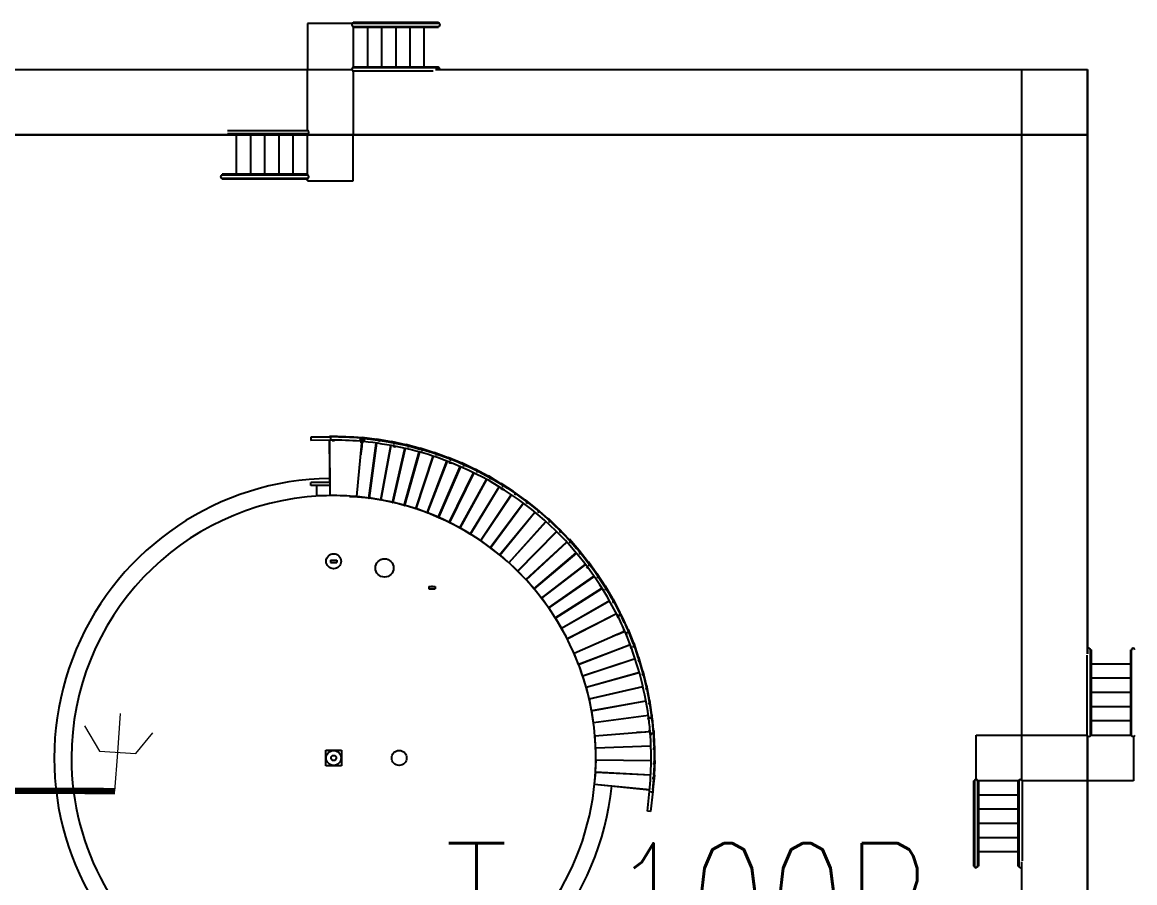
# Model space of a CAD drawing. Header units: inches. Extents: x 517790 to 538444, y 301815 to 302461.
# Drawn here: x 517830.94 to 517848.47, y 302311.57 to 302325.12 of the extents above; entities that cross this region are included whole.
import ezdxf
from ezdxf.enums import TextEntityAlignment as Align

# ---------------------------------------------------------------- set-up
doc = ezdxf.new("R2010")
doc.units = ezdxf.units.IN
doc.header["$MEASUREMENT"] = 0
doc.layers.add('Layout', color=6, linetype='Continuous', lineweight=15)
for name, color, linetype in [('电气-接地设计-接地线', 3, '接地线'), ('硅胶总平面底图 工艺装置区', 253, 'Continuous'), ('硅胶总平面底图0804', 253, 'Continuous')]:
    doc.layers.add(name, color=color, linetype=linetype)
doc.styles.add('EESLTYPE', font='TXT.shx')
doc.styles.add('HZTXT', font='simplexs.shx', dxfattribs={"width": 0.7, "bigfont": 'hztxt.shx'})
doc.linetypes.add('接地线', pattern='A,500,["/",EESLTYPE,S=200,R=0,X=0,Y=-100],-200,60,-200', length=960)
doc.linetypes.add('组180_接地线', pattern='A,500,["/",EESLTYPE,S=200,R=-180,X=0,Y=100],-200,60,-200', length=960)

msp = doc.modelspace()

# ---------------------------------------------------------------- linework, layer by layer
at = {"color": 1, "lineweight": 18}
for points in [[(517832.399, 302313.01), (517832.399, 302313.01), (517832.443, 302313.622), (517832.486, 302314.235)], [(517831.919, 302314.038), (517832.156, 302313.643), (517832.73, 302313.602), (517832.996, 302313.93)]]:
    msp.add_lwpolyline(points, dxfattribs=at)
at = {"layer": 'Layout', "color": 9, "const_width": 0.001}
msp.add_lwpolyline([(517824.418, 302289.026), (517824.418, 302323.025), (517846.417, 302323.025), (517846.417, 302289.026), (517824.418, 302289.026)], dxfattribs=at)
at = {"layer": '电气-接地设计-接地线', "linetype": '组180_接地线', "ltscale": 0.01, "const_width": 0.103}
msp.add_lwpolyline([(517831.745, 302313.017), (517829.129, 302313.017)], dxfattribs=at)
at = {"layer": '电气-接地设计-接地线', "color": 35, "linetype": '接地线', "ltscale": 0.005, "true_color": 0xb87333, "const_width": 0.103}
msp.add_lwpolyline([(517832.399, 302313.01), (517831.745, 302313.017)], dxfattribs=at)
at = {"layer": '硅胶总平面底图 工艺装置区', "color": 9, "linetype": 'Continuous', "lineweight": -3}
for p, q in [((517836.156, 302325.11), (517836.156, 302325.125)), ((517836.156, 302325.125), (517837.499, 302325.125)), ((517836.156, 302325.125), (517836.156, 302325.11)), ((517837.499, 302325.125), (517837.499, 302325.11)), ((517837.499, 302325.125), (517837.499, 302325.11)), ((517836.144, 302325.107), (517835.432, 302325.107)), ((517835.432, 302325.107), (517835.432, 302324.383)), ((517836.156, 302325.11), (517837.499, 302325.11)), ((517836.156, 302325.06), (517836.156, 302324.41)), ((517836.156, 302325.06), (517836.156, 302324.41)), ((517836.156, 302325.045), (517836.156, 302325.06)), ((517836.156, 302325.06), (517836.156, 302325.045)), ((517836.156, 302325.06), (517837.499, 302325.06)), ((517836.156, 302325.045), (517837.499, 302325.045)), ((517836.378, 302325.045), (517836.378, 302324.425)), ((517836.601, 302325.045), (517836.601, 302324.425)), ((517836.825, 302325.045), (517836.825, 302324.425)), ((517837.049, 302325.045), (517837.049, 302324.425)), ((517837.273, 302324.425), (517837.273, 302325.045)), ((517837.499, 302325.06), (517837.499, 302325.045)), ((517837.499, 302325.06), (517837.499, 302325.045)), ((517836.156, 302324.41), (517836.156, 302324.425)), ((517836.156, 302324.425), (517837.499, 302324.425)), ((517836.156, 302324.41), (517836.156, 302324.425)), ((517837.499, 302324.425), (517837.499, 302324.41)), ((517837.499, 302324.41), (517837.499, 302324.425)), ((517823.962, 302324.383), (517836.131, 302324.383)), ((517823.962, 302324.383), (517836.131, 302324.383)), ((517835.432, 302323.415), (517835.432, 302324.383)), ((517835.432, 302323.415), (517835.432, 302324.383)), ((517836.156, 302324.41), (517837.499, 302324.41)), ((517836.156, 302324.36), (517836.156, 302323.35)), ((517836.156, 302324.36), (517836.156, 302323.35)), ((517836.156, 302324.346), (517836.156, 302324.36)), ((517836.156, 302324.346), (517836.156, 302324.36)), ((517836.156, 302324.36), (517837.415, 302324.36)), ((517837.451, 302324.383), (517847.729, 302324.383)), ((517837.451, 302324.383), (517847.729, 302324.383)), ((517846.695, 302313.181), (517846.695, 302324.383)), ((517846.695, 302313.181), (517846.695, 302324.383)), ((517846.695, 302324.383), (517847.729, 302324.383)), ((517846.695, 302324.383), (517847.729, 302324.383)), ((517847.729, 302324.383), (517847.729, 302323.35)), ((517847.729, 302324.383), (517847.729, 302323.35)), ((517847.729, 302324.383), (517847.729, 302315.174)), ((517847.729, 302315.174), (517847.729, 302324.383)), ((517835.432, 302323.415), (517834.172, 302323.415)), ((517835.432, 302323.365), (517834.172, 302323.365)), ((517835.432, 302323.43), (517835.432, 302323.415)), ((517835.432, 302323.43), (517835.432, 302323.415)), ((517835.432, 302323.365), (517835.432, 302323.35)), ((517835.432, 302323.365), (517835.432, 302323.35)), ((517835.432, 302322.715), (517835.432, 302323.365)), ((517835.432, 302322.715), (517835.432, 302323.365)), ((517847.729, 302323.35), (517823.962, 302323.35)), ((517823.962, 302323.35), (517847.729, 302323.35)), ((517834.315, 302322.73), (517834.315, 302323.35)), ((517834.539, 302322.73), (517834.539, 302323.35)), ((517834.762, 302322.73), (517834.762, 302323.35)), ((517834.986, 302322.73), (517834.986, 302323.35)), ((517835.21, 302322.73), (517835.21, 302323.35)), ((517836.156, 302322.627), (517836.156, 302323.35)), ((517834.089, 302322.715), (517834.089, 302322.73)), ((517834.089, 302322.715), (517834.089, 302322.73)), ((517835.432, 302322.73), (517834.089, 302322.73)), ((517835.432, 302322.715), (517834.089, 302322.715)), ((517834.089, 302322.651), (517834.089, 302322.665)), ((517834.089, 302322.651), (517834.089, 302322.665)), ((517835.432, 302322.665), (517834.089, 302322.665)), ((517835.432, 302322.73), (517835.432, 302322.715)), ((517835.432, 302322.715), (517835.432, 302322.73)), ((517835.432, 302322.665), (517835.432, 302322.651)), ((517835.432, 302322.651), (517835.432, 302322.665)), ((517835.432, 302322.627), (517835.432, 302322.665)), ((517835.432, 302322.627), (517835.432, 302322.665)), ((517835.432, 302322.651), (517834.089, 302322.651)), ((517835.432, 302322.627), (517836.156, 302322.627)), ((517835.804, 302318.59), (517835.489, 302318.588)), ((517835.489, 302318.588), (517835.489, 302318.538)), ((517835.804, 302318.541), (517835.489, 302318.538)), ((517835.779, 302318.59), (517835.779, 302318.596)), ((517835.779, 302318.596), (517835.785, 302318.596)), ((517835.791, 302317.667), (517835.779, 302318.54)), ((517835.779, 302318.54), (517835.785, 302317.681)), ((517835.785, 302318.596), (517835.785, 302318.596)), ((517835.804, 302318.541), (517835.804, 302318.59)), ((517835.832, 302318.534), (517835.832, 302318.541)), ((517835.845, 302318.535), (517835.832, 302318.534)), ((517835.832, 302318.534), (517835.832, 302318.52)), ((517835.845, 302318.541), (517835.845, 302318.535)), ((517835.845, 302318.535), (517835.845, 302318.52)), ((517836.212, 302317.651), (517836.288, 302318.5)), ((517836.265, 302318.523), (517836.27, 302318.573)), ((517836.277, 302318.516), (517836.275, 302318.501)), ((517836.277, 302318.516), (517836.278, 302318.531)), ((517836.29, 302318.515), (517836.277, 302318.516)), ((517836.301, 302318.576), (517836.284, 302318.388)), ((517836.29, 302318.515), (517836.288, 302318.492)), ((517836.289, 302318.515), (517836.294, 302318.571)), ((517836.292, 302318.538), (517836.29, 302318.515)), ((517836.295, 302318.577), (517836.291, 302318.577)), ((517836.291, 302318.577), (517836.291, 302318.577)), ((517836.294, 302318.571), (517836.295, 302318.577)), ((517836.296, 302318.582), (517836.295, 302318.577)), ((517836.295, 302318.577), (517836.301, 302318.576)), ((517836.526, 302318.551), (517836.296, 302318.582)), ((517836.525, 302318.545), (517836.301, 302318.575)), ((517836.401, 302317.629), (517836.518, 302318.494)), ((517836.522, 302318.493), (517836.405, 302317.629)), ((517836.525, 302318.545), (517836.526, 302318.551)), ((517836.525, 302318.543), (517836.525, 302318.545)), ((517836.527, 302318.556), (517836.526, 302318.551)), ((517836.526, 302318.551), (517836.53, 302318.55)), ((517836.756, 302318.514), (517836.527, 302318.556)), ((517836.53, 302318.55), (517836.529, 302318.542)), ((517836.754, 302318.508), (517836.53, 302318.549)), ((517836.588, 302317.6), (517836.745, 302318.457)), ((517836.749, 302318.456), (517836.592, 302317.599)), ((517836.754, 302318.508), (517836.756, 302318.514)), ((517836.754, 302318.505), (517836.754, 302318.508)), ((517836.757, 302318.52), (517836.755, 302318.514)), ((517836.756, 302318.514), (517836.76, 302318.514)), ((517836.983, 302318.467), (517836.757, 302318.52)), ((517836.76, 302318.514), (517836.758, 302318.505)), ((517836.982, 302318.461), (517836.759, 302318.513)), ((517836.981, 302318.458), (517836.982, 302318.461)), ((517836.982, 302318.461), (517836.983, 302318.467)), ((517836.985, 302318.473), (517836.983, 302318.467)), ((517836.983, 302318.467), (517836.987, 302318.466)), ((517837.208, 302318.41), (517836.985, 302318.473)), ((517836.987, 302318.466), (517836.985, 302318.457)), ((517837.207, 302318.404), (517836.987, 302318.465)), ((517836.279, 302318.389), (517836.273, 302318.308)), ((517836.278, 302318.389), (517836.284, 302318.388)), ((517836.774, 302317.561), (517836.97, 302318.411)), ((517836.974, 302318.41), (517836.778, 302317.56)), ((517836.796, 302318.443), (517836.792, 302318.425)), ((517836.796, 302318.443), (517836.797, 302318.448)), ((517836.809, 302318.441), (517836.796, 302318.443)), ((517836.809, 302318.441), (517836.805, 302318.423)), ((517836.809, 302318.445), (517836.809, 302318.441)), ((517836.958, 302317.514), (517837.193, 302318.355)), ((517837.197, 302318.354), (517836.962, 302317.513)), ((517837.14, 302317.459), (517837.413, 302318.289)), ((517837.417, 302318.288), (517837.144, 302317.458)), ((517837.206, 302318.401), (517837.207, 302318.404)), ((517837.207, 302318.404), (517837.208, 302318.41)), ((517837.21, 302318.415), (517837.208, 302318.41)), ((517837.208, 302318.41), (517837.212, 302318.409)), ((517837.431, 302318.342), (517837.21, 302318.415)), ((517837.212, 302318.409), (517837.21, 302318.4)), ((517837.429, 302318.336), (517837.212, 302318.408)), ((517837.428, 302318.335), (517837.429, 302318.336)), ((517837.429, 302318.336), (517837.431, 302318.342)), ((517837.433, 302318.347), (517837.431, 302318.342)), ((517837.431, 302318.342), (517837.435, 302318.341)), ((517837.435, 302318.341), (517837.432, 302318.333)), ((517837.65, 302318.264), (517837.433, 302318.347)), ((517837.648, 302318.259), (517837.434, 302318.34)), ((517837.318, 302317.396), (517837.63, 302318.212)), ((517837.634, 302318.211), (517837.322, 302317.394)), ((517837.494, 302317.324), (517837.843, 302318.125)), ((517837.846, 302318.123), (517837.498, 302317.322)), ((517837.647, 302318.258), (517837.648, 302318.259)), ((517837.648, 302318.259), (517837.65, 302318.264)), ((517837.652, 302318.269), (517837.65, 302318.265)), ((517837.65, 302318.264), (517837.654, 302318.263)), ((517837.654, 302318.263), (517837.651, 302318.256)), ((517837.865, 302318.177), (517837.652, 302318.269)), ((517837.863, 302318.171), (517837.653, 302318.262)), ((517837.676, 302318.187), (517837.67, 302318.17)), ((517837.676, 302318.187), (517837.679, 302318.193)), ((517837.689, 302318.183), (517837.676, 302318.187)), ((517837.689, 302318.183), (517837.682, 302318.165)), ((517837.691, 302318.188), (517837.689, 302318.183)), ((517837.862, 302318.171), (517837.863, 302318.171)), ((517837.863, 302318.171), (517837.865, 302318.177)), ((517837.865, 302318.177), (517837.867, 302318.182)), ((517837.865, 302318.177), (517837.869, 302318.175)), ((517837.869, 302318.175), (517837.866, 302318.169)), ((517838.076, 302318.079), (517837.867, 302318.182)), ((517838.073, 302318.074), (517837.868, 302318.174)), ((517837.666, 302317.244), (517838.051, 302318.028)), ((517838.055, 302318.026), (517837.67, 302317.242)), ((517838.073, 302318.074), (517838.076, 302318.079)), ((517838.073, 302318.074), (517838.073, 302318.074)), ((517838.076, 302318.079), (517838.079, 302318.084)), ((517838.076, 302318.079), (517838.08, 302318.077)), ((517838.08, 302318.077), (517838.077, 302318.072)), ((517838.282, 302317.972), (517838.079, 302318.084)), ((517838.279, 302317.967), (517838.079, 302318.076)), ((517838.279, 302317.967), (517838.282, 302317.972)), ((517838.279, 302317.966), (517838.279, 302317.967)), ((517838.282, 302317.972), (517838.285, 302317.977)), ((517838.282, 302317.972), (517838.286, 302317.97)), ((517838.283, 302317.964), (517838.286, 302317.97)), ((517838.483, 302317.855), (517838.285, 302317.977)), ((517838.48, 302317.85), (517838.285, 302317.969)), ((517835.784, 302317.872), (517835.485, 302317.872)), ((517835.485, 302317.829), (517835.485, 302317.872)), ((517835.784, 302317.829), (517835.485, 302317.829)), ((517835.583, 302317.665), (517835.583, 302317.829)), ((517837.835, 302317.157), (517838.255, 302317.922)), ((517837.838, 302317.155), (517838.259, 302317.92)), ((517837.999, 302317.062), (517838.454, 302317.807)), ((517838.002, 302317.059), (517838.457, 302317.805)), ((517838.48, 302317.85), (517838.483, 302317.855)), ((517838.48, 302317.85), (517838.48, 302317.85)), ((517838.483, 302317.856), (517838.486, 302317.86)), ((517838.483, 302317.855), (517838.487, 302317.853)), ((517838.483, 302317.848), (517838.487, 302317.853)), ((517838.679, 302317.73), (517838.486, 302317.86)), ((517838.675, 302317.725), (517838.486, 302317.852)), ((517838.495, 302317.775), (517838.486, 302317.759)), ((517838.495, 302317.775), (517838.498, 302317.779)), ((517838.507, 302317.768), (517838.495, 302317.775)), ((517838.507, 302317.768), (517838.497, 302317.752)), ((517838.509, 302317.772), (517838.507, 302317.768)), ((517835.732, 302317.665), (517835.583, 302317.665)), ((517835.791, 302317.681), (517835.785, 302317.681)), ((517836.212, 302317.651), (517836.219, 302317.65)), ((517836.401, 302317.629), (517836.213, 302317.655)), ((517836.218, 302317.65), (517836.218, 302317.65)), ((517836.219, 302317.654), (517836.219, 302317.65)), ((517836.401, 302317.629), (517836.405, 302317.629)), ((517836.588, 302317.6), (517836.406, 302317.633)), ((517836.588, 302317.6), (517836.592, 302317.599)), ((517836.592, 302317.599), (517836.595, 302317.598)), ((517836.774, 302317.561), (517836.593, 302317.603)), ((517836.595, 302317.602), (517836.595, 302317.598)), ((517836.635, 302317.593), (517836.634, 302317.591)), ((517836.648, 302317.59), (517836.647, 302317.588)), ((517838.159, 302316.959), (517838.647, 302317.683)), ((517838.162, 302316.957), (517838.651, 302317.68)), ((517838.675, 302317.725), (517838.679, 302317.73)), ((517838.675, 302317.724), (517838.675, 302317.725)), ((517838.679, 302317.73), (517838.682, 302317.734)), ((517838.679, 302317.73), (517838.682, 302317.728)), ((517838.679, 302317.722), (517838.682, 302317.728)), ((517838.869, 302317.595), (517838.682, 302317.734)), ((517838.865, 302317.59), (517838.682, 302317.727)), ((517838.864, 302317.59), (517838.865, 302317.59)), ((517838.865, 302317.59), (517838.869, 302317.595)), ((517838.868, 302317.587), (517838.872, 302317.593)), ((517838.869, 302317.595), (517838.872, 302317.6)), ((517838.869, 302317.595), (517838.872, 302317.593)), ((517839.048, 302317.448), (517838.871, 302317.592)), ((517839.052, 302317.452), (517838.872, 302317.6)), ((517836.774, 302317.561), (517836.778, 302317.56)), ((517836.958, 302317.514), (517836.779, 302317.564)), ((517836.958, 302317.514), (517836.962, 302317.513)), ((517837.14, 302317.459), (517836.963, 302317.517)), ((517837.14, 302317.459), (517837.144, 302317.458)), ((517837.318, 302317.396), (517837.145, 302317.462)), ((517838.313, 302316.849), (517838.835, 302317.55)), ((517838.317, 302316.847), (517838.838, 302317.548)), ((517838.463, 302316.733), (517839.016, 302317.409)), ((517838.466, 302316.73), (517839.019, 302317.406)), ((517839.047, 302317.447), (517839.048, 302317.448)), ((517839.048, 302317.448), (517839.052, 302317.452)), ((517839.051, 302317.444), (517839.055, 302317.45)), ((517839.052, 302317.452), (517839.055, 302317.456)), ((517839.052, 302317.452), (517839.055, 302317.45)), ((517839.224, 302317.296), (517839.054, 302317.449)), ((517839.228, 302317.301), (517839.055, 302317.456)), ((517837.318, 302317.396), (517837.322, 302317.394)), ((517837.322, 302317.394), (517837.324, 302317.393)), ((517837.494, 302317.324), (517837.324, 302317.398)), ((517837.326, 302317.397), (517837.324, 302317.393)), ((517837.363, 302317.381), (517837.362, 302317.379)), ((517837.375, 302317.376), (517837.374, 302317.374)), ((517837.494, 302317.324), (517837.498, 302317.322)), ((517837.666, 302317.244), (517837.5, 302317.326)), ((517837.666, 302317.244), (517837.67, 302317.242)), ((517837.835, 302317.157), (517837.672, 302317.246)), ((517838.607, 302316.609), (517839.191, 302317.259)), ((517838.61, 302316.606), (517839.194, 302317.257)), ((517839.224, 302317.296), (517839.228, 302317.301)), ((517839.224, 302317.296), (517839.224, 302317.296)), ((517839.227, 302317.293), (517839.231, 302317.298)), ((517839.228, 302317.301), (517839.232, 302317.305)), ((517839.228, 302317.301), (517839.231, 302317.298)), ((517839.393, 302317.137), (517839.231, 302317.298)), ((517839.398, 302317.142), (517839.232, 302317.305)), ((517837.835, 302317.157), (517837.838, 302317.155)), ((517837.999, 302317.062), (517837.84, 302317.158)), ((517837.999, 302317.062), (517838.002, 302317.059)), ((517838.002, 302317.059), (517838.004, 302317.058)), ((517838.006, 302317.062), (517838.004, 302317.058)), ((517838.159, 302316.959), (517838.005, 302317.063)), ((517838.745, 302316.479), (517839.358, 302317.102)), ((517838.748, 302316.476), (517839.361, 302317.099)), ((517839.393, 302317.137), (517839.398, 302317.142)), ((517839.393, 302317.137), (517839.393, 302317.137)), ((517839.396, 302317.134), (517839.401, 302317.139)), ((517839.398, 302317.142), (517839.401, 302317.146)), ((517839.398, 302317.142), (517839.401, 302317.139)), ((517839.555, 302316.971), (517839.4, 302317.138)), ((517839.559, 302316.975), (517839.401, 302317.146)), ((517838.04, 302317.039), (517838.039, 302317.037)), ((517838.051, 302317.032), (517838.05, 302317.03)), ((517838.159, 302316.959), (517838.162, 302316.957)), ((517838.313, 302316.849), (517838.164, 302316.96)), ((517838.877, 302316.343), (517839.518, 302316.936)), ((517838.88, 302316.34), (517839.521, 302316.933)), ((517839.555, 302316.971), (517839.559, 302316.975)), ((517839.555, 302316.971), (517839.555, 302316.971)), ((517839.558, 302316.968), (517839.562, 302316.972)), ((517839.564, 302316.979), (517839.559, 302316.975)), ((517839.559, 302316.975), (517839.562, 302316.972)), ((517839.709, 302316.797), (517839.562, 302316.971)), ((517839.714, 302316.801), (517839.564, 302316.979)), ((517838.313, 302316.849), (517838.317, 302316.847)), ((517838.463, 302316.733), (517838.319, 302316.85)), ((517838.463, 302316.733), (517838.466, 302316.73)), ((517838.607, 302316.609), (517838.469, 302316.733)), ((517839.003, 302316.201), (517839.669, 302316.764)), ((517839.672, 302316.76), (517839.006, 302316.198)), ((517839.709, 302316.797), (517839.714, 302316.801)), ((517839.709, 302316.797), (517839.709, 302316.797)), ((517839.716, 302316.798), (517839.711, 302316.794)), ((517839.718, 302316.804), (517839.713, 302316.801)), ((517839.714, 302316.801), (517839.716, 302316.798)), ((517839.854, 302316.616), (517839.715, 302316.797)), ((517839.859, 302316.62), (517839.718, 302316.804)), ((517835.794, 302316.651), (517835.846, 302316.651)), ((517835.794, 302316.651), (517835.794, 302316.616)), ((517835.794, 302316.616), (517835.846, 302316.616)), ((517835.846, 302316.651), (517835.897, 302316.651)), ((517835.846, 302316.616), (517835.897, 302316.616)), ((517835.897, 302316.651), (517835.897, 302316.616)), ((517838.607, 302316.609), (517838.61, 302316.606)), ((517838.745, 302316.479), (517838.613, 302316.609)), ((517838.613, 302316.609), (517838.685, 302316.537)), ((517839.122, 302316.053), (517839.813, 302316.584)), ((517839.815, 302316.581), (517839.125, 302316.05)), ((517839.842, 302316.54), (517839.827, 302316.529)), ((517839.85, 302316.53), (517839.835, 302316.519)), ((517839.842, 302316.54), (517839.844, 302316.542)), ((517839.85, 302316.53), (517839.842, 302316.54)), ((517839.852, 302316.532), (517839.85, 302316.53)), ((517839.854, 302316.616), (517839.859, 302316.62)), ((517839.854, 302316.616), (517839.854, 302316.616)), ((517839.862, 302316.617), (517839.856, 302316.613)), ((517839.859, 302316.62), (517839.864, 302316.623)), ((517839.859, 302316.62), (517839.862, 302316.617)), ((517839.992, 302316.429), (517839.861, 302316.616)), ((517839.997, 302316.433), (517839.864, 302316.623)), ((517838.745, 302316.479), (517838.748, 302316.476)), ((517838.877, 302316.343), (517838.751, 302316.479)), ((517838.849, 302316.373), (517838.853, 302316.369)), ((517839.234, 302315.9), (517839.948, 302316.399)), ((517839.951, 302316.395), (517839.237, 302315.897)), ((517839.99, 302316.428), (517839.992, 302316.429)), ((517839.992, 302316.429), (517839.997, 302316.433)), ((517839.999, 302316.429), (517839.993, 302316.425)), ((517839.997, 302316.433), (517840.001, 302316.435)), ((517839.997, 302316.433), (517839.999, 302316.429)), ((517840.12, 302316.236), (517839.998, 302316.429)), ((517840.125, 302316.239), (517840.001, 302316.435)), ((517837.344, 302316.235), (517837.396, 302316.235)), ((517837.344, 302316.235), (517837.344, 302316.201)), ((517837.344, 302316.201), (517837.396, 302316.201)), ((517837.396, 302316.235), (517837.447, 302316.235)), ((517837.396, 302316.201), (517837.447, 302316.201)), ((517837.447, 302316.235), (517837.447, 302316.201)), ((517838.877, 302316.343), (517838.88, 302316.34)), ((517838.881, 302316.341), (517838.904, 302316.319)), ((517839.003, 302316.201), (517838.883, 302316.343)), ((517839.003, 302316.201), (517839.006, 302316.198)), ((517839.122, 302316.053), (517839.009, 302316.2)), ((517839.339, 302315.742), (517840.075, 302316.207)), ((517840.078, 302316.204), (517839.342, 302315.739)), ((517840.118, 302316.235), (517840.12, 302316.236)), ((517840.12, 302316.236), (517840.125, 302316.239)), ((517840.128, 302316.236), (517840.121, 302316.231)), ((517840.13, 302316.242), (517840.125, 302316.239)), ((517840.125, 302316.239), (517840.128, 302316.236)), ((517840.24, 302316.037), (517840.127, 302316.235)), ((517840.245, 302316.04), (517840.13, 302316.242)), ((517839.122, 302316.053), (517839.125, 302316.05)), ((517839.125, 302316.05), (517839.126, 302316.048)), ((517839.129, 302316.051), (517839.126, 302316.048)), ((517839.234, 302315.9), (517839.128, 302316.052)), ((517839.152, 302316.017), (517839.15, 302316.016)), ((517839.16, 302316.007), (517839.158, 302316.005)), ((517839.437, 302315.579), (517840.194, 302316.011)), ((517840.197, 302316.007), (517839.439, 302315.576)), ((517840.238, 302316.036), (517840.24, 302316.037)), ((517840.24, 302316.037), (517840.245, 302316.04)), ((517840.247, 302316.036), (517840.24, 302316.032)), ((517840.25, 302316.042), (517840.245, 302316.04)), ((517840.245, 302316.04), (517840.247, 302316.036)), ((517840.35, 302315.832), (517840.246, 302316.036)), ((517840.356, 302315.835), (517840.25, 302316.042)), ((517839.234, 302315.9), (517839.237, 302315.897)), ((517839.339, 302315.742), (517839.24, 302315.899)), ((517840.35, 302315.832), (517840.356, 302315.835)), ((517840.35, 302315.832), (517840.35, 302315.832)), ((517840.357, 302315.831), (517840.352, 302315.829)), ((517840.356, 302315.835), (517840.357, 302315.831)), ((517840.357, 302315.831), (517840.358, 302315.83)), ((517840.358, 302315.83), (517840.358, 302315.83)), ((517839.339, 302315.742), (517839.342, 302315.739)), ((517839.437, 302315.579), (517839.345, 302315.741)), ((517839.527, 302315.412), (517840.305, 302315.81)), ((517840.307, 302315.806), (517839.529, 302315.409)), ((517840.324, 302315.76), (517840.311, 302315.754)), ((517840.329, 302315.748), (517840.316, 302315.742)), ((517840.324, 302315.76), (517840.329, 302315.763)), ((517840.329, 302315.748), (517840.324, 302315.76)), ((517840.335, 302315.751), (517840.329, 302315.748)), ((517840.361, 302315.81), (517840.361, 302315.81)), ((517839.437, 302315.579), (517839.439, 302315.576)), ((517839.527, 302315.412), (517839.443, 302315.578)), ((517839.635, 302315.184), (517840.417, 302315.524)), ((517840.315, 302315.479), (517840.241, 302315.446)), ((517840.315, 302315.479), (517840.317, 302315.474)), ((517840.439, 302315.527), (517840.317, 302315.474)), ((517840.431, 302315.53), (517840.41, 302315.521)), ((517840.426, 302315.542), (517840.412, 302315.536)), ((517840.426, 302315.542), (517840.431, 302315.544)), ((517840.431, 302315.53), (517840.426, 302315.542)), ((517840.431, 302315.53), (517840.437, 302315.532)), ((517840.437, 302315.532), (517840.431, 302315.53)), ((517840.482, 302315.552), (517840.488, 302315.555)), ((517840.49, 302315.549), (517840.485, 302315.547)), ((517840.486, 302315.559), (517840.486, 302315.559)), ((517840.488, 302315.555), (517840.486, 302315.559)), ((517840.493, 302315.557), (517840.488, 302315.555)), ((517840.488, 302315.555), (517840.49, 302315.549)), ((517840.57, 302315.337), (517840.489, 302315.549)), ((517840.576, 302315.34), (517840.493, 302315.557)), ((517839.527, 302315.412), (517839.529, 302315.409)), ((517839.707, 302315.008), (517840.522, 302315.319)), ((517840.523, 302315.315), (517839.708, 302315.004)), ((517840.568, 302315.337), (517840.57, 302315.337)), ((517840.57, 302315.337), (517840.576, 302315.34)), ((517840.577, 302315.336), (517840.57, 302315.333)), ((517840.581, 302315.341), (517840.576, 302315.34)), ((517840.576, 302315.34), (517840.577, 302315.336)), ((517840.648, 302315.119), (517840.576, 302315.335)), ((517840.654, 302315.121), (517840.581, 302315.341)), ((517839.635, 302315.184), (517839.638, 302315.178)), ((517839.641, 302315.18), (517839.638, 302315.178)), ((517839.638, 302315.178), (517839.638, 302315.178)), ((517839.707, 302315.008), (517839.639, 302315.185)), ((517840.536, 302315.268), (517840.519, 302315.262)), ((517840.541, 302315.256), (517840.523, 302315.25)), ((517840.536, 302315.268), (517840.54, 302315.27)), ((517840.541, 302315.256), (517840.536, 302315.268)), ((517840.544, 302315.257), (517840.541, 302315.256)), ((517847.725, 302313.895), (517847.725, 302315.155)), ((517847.775, 302315.239), (517847.79, 302315.239)), ((517847.775, 302315.239), (517847.79, 302315.239)), ((517847.775, 302313.895), (517847.775, 302315.239)), ((517847.79, 302313.895), (517847.79, 302315.239)), ((517848.41, 302315.239), (517848.424, 302315.239)), ((517848.41, 302313.895), (517848.41, 302315.239)), ((517848.424, 302315.239), (517848.41, 302315.239)), ((517848.424, 302313.895), (517848.424, 302315.239)), ((517839.707, 302315.008), (517839.708, 302315.004)), ((517839.708, 302315.004), (517839.709, 302315.002)), ((517839.713, 302315.004), (517839.709, 302315.002)), ((517839.771, 302314.829), (517839.712, 302315.006)), ((517839.726, 302314.965), (517839.723, 302314.964)), ((517839.73, 302314.953), (517839.728, 302314.952)), ((517839.771, 302314.829), (517840.597, 302315.102)), ((517840.598, 302315.098), (517839.772, 302314.825)), ((517840.644, 302315.118), (517840.648, 302315.119)), ((517840.655, 302315.117), (517840.646, 302315.114)), ((517840.648, 302315.119), (517840.654, 302315.121)), ((517840.659, 302315.122), (517840.654, 302315.121)), ((517840.654, 302315.121), (517840.655, 302315.117)), ((517840.715, 302314.897), (517840.654, 302315.116)), ((517840.721, 302314.898), (517840.659, 302315.122)), ((517848.41, 302315.013), (517847.79, 302315.013)), ((517839.771, 302314.829), (517839.772, 302314.825)), ((517839.826, 302314.648), (517839.776, 302314.827)), ((517839.826, 302314.648), (517840.664, 302314.882)), ((517840.665, 302314.878), (517839.827, 302314.644)), ((517840.711, 302314.896), (517840.715, 302314.897)), ((517840.723, 302314.894), (517840.713, 302314.892)), ((517840.715, 302314.897), (517840.721, 302314.898)), ((517840.727, 302314.9), (517840.721, 302314.898)), ((517840.721, 302314.898), (517840.723, 302314.894)), ((517840.773, 302314.672), (517840.722, 302314.894)), ((517840.779, 302314.673), (517840.727, 302314.9)), ((517848.41, 302314.789), (517847.79, 302314.789)), ((517839.826, 302314.648), (517839.827, 302314.644)), ((517839.873, 302314.464), (517839.831, 302314.645)), ((517839.873, 302314.464), (517840.721, 302314.66)), ((517840.722, 302314.656), (517839.874, 302314.46)), ((517840.769, 302314.671), (517840.773, 302314.672)), ((517840.78, 302314.669), (517840.77, 302314.667)), ((517840.773, 302314.672), (517840.779, 302314.673)), ((517840.784, 302314.674), (517840.779, 302314.673)), ((517840.779, 302314.673), (517840.78, 302314.669)), ((517840.82, 302314.444), (517840.779, 302314.669)), ((517840.826, 302314.446), (517840.784, 302314.674)), ((517839.873, 302314.464), (517839.874, 302314.46)), ((517839.911, 302314.278), (517839.878, 302314.461)), ((517839.911, 302314.278), (517840.769, 302314.435)), ((517840.769, 302314.431), (517839.912, 302314.274)), ((517840.818, 302314.444), (517840.82, 302314.444)), ((517840.827, 302314.441), (517840.818, 302314.44)), ((517840.82, 302314.444), (517840.826, 302314.446)), ((517840.826, 302314.446), (517840.827, 302314.441)), ((517840.831, 302314.446), (517840.826, 302314.446)), ((517840.857, 302314.215), (517840.826, 302314.441)), ((517840.863, 302314.216), (517840.831, 302314.446)), ((517848.41, 302314.565), (517847.79, 302314.565)), ((517839.911, 302314.278), (517839.912, 302314.274)), ((517839.941, 302314.091), (517839.916, 302314.275)), ((517848.41, 302314.341), (517847.79, 302314.341)), ((517839.941, 302314.091), (517840.807, 302314.208)), ((517839.941, 302314.091), (517839.942, 302314.087)), ((517840.807, 302314.204), (517839.942, 302314.087)), ((517840.808, 302314.156), (517840.793, 302314.154)), ((517840.809, 302314.143), (517840.795, 302314.141)), ((517840.809, 302314.143), (517840.808, 302314.156)), ((517840.808, 302314.156), (517840.814, 302314.156)), ((517840.816, 302314.143), (517840.809, 302314.143)), ((517840.856, 302314.215), (517840.857, 302314.215)), ((517840.857, 302314.215), (517840.863, 302314.216)), ((517840.863, 302314.212), (517840.857, 302314.211)), ((517840.86, 302314.19), (517840.86, 302314.19)), ((517840.863, 302314.216), (517840.863, 302314.212)), ((517840.863, 302314.212), (517840.863, 302314.21)), ((517840.863, 302314.21), (517840.863, 302314.21)), ((517848.41, 302314.117), (517847.79, 302314.117)), ((517839.964, 302313.881), (517840.814, 302313.953)), ((517840.703, 302313.942), (517840.622, 302313.935)), ((517840.836, 302313.948), (517840.703, 302313.937)), ((517840.703, 302313.943), (517840.703, 302313.937)), ((517840.829, 302313.954), (517840.806, 302313.952)), ((517840.828, 302313.967), (517840.813, 302313.966)), ((517840.829, 302313.954), (517840.828, 302313.967)), ((517840.828, 302313.967), (517840.834, 302313.967)), ((517840.829, 302313.954), (517840.835, 302313.954)), ((517840.835, 302313.954), (517840.829, 302313.954)), ((517840.885, 302313.959), (517840.891, 302313.959)), ((517840.891, 302313.953), (517840.885, 302313.952)), ((517840.899, 302313.727), (517840.89, 302313.953)), ((517840.891, 302313.963), (517840.891, 302313.963)), ((517840.891, 302313.959), (517840.891, 302313.963)), ((517840.891, 302313.959), (517840.891, 302313.953)), ((517840.896, 302313.959), (517840.891, 302313.959)), ((517840.905, 302313.727), (517840.896, 302313.959)), ((517845.972, 302313.895), (517846.695, 302313.895)), ((517845.972, 302313.197), (517845.972, 302313.895)), ((517846.695, 302313.895), (517847.725, 302313.895)), ((517846.695, 302313.895), (517847.725, 302313.895)), ((517847.725, 302313.895), (517847.71, 302313.895)), ((517847.71, 302313.895), (517847.725, 302313.895)), ((517847.79, 302313.895), (517847.775, 302313.895)), ((517847.775, 302313.895), (517847.79, 302313.895)), ((517847.775, 302313.895), (517848.424, 302313.895)), ((517847.775, 302313.895), (517848.424, 302313.895)), ((517848.424, 302313.895), (517848.41, 302313.895)), ((517848.424, 302313.895), (517848.41, 302313.895)), ((517839.964, 302313.881), (517839.965, 302313.875)), ((517839.969, 302313.875), (517839.965, 302313.875)), ((517839.965, 302313.875), (517839.965, 302313.875)), ((517839.976, 302313.692), (517839.969, 302313.881)), ((517839.976, 302313.692), (517840.847, 302313.725)), ((517840.847, 302313.721), (517839.976, 302313.688)), ((517840.897, 302313.727), (517840.899, 302313.727)), ((517840.905, 302313.723), (517840.897, 302313.723)), ((517840.899, 302313.727), (517840.905, 302313.727)), ((517840.903, 302313.495), (517840.904, 302313.723)), ((517840.905, 302313.727), (517840.905, 302313.723)), ((517840.91, 302313.727), (517840.905, 302313.727)), ((517840.909, 302313.495), (517840.91, 302313.727)), ((517847.729, 302313.882), (517847.729, 302306.938)), ((517847.729, 302306.938), (517847.729, 302313.882)), ((517848.452, 302313.87), (517848.452, 302313.172)), ((517835.722, 302313.658), (517835.97, 302313.658)), ((517835.722, 302313.41), (517835.722, 302313.658)), ((517835.97, 302313.658), (517835.97, 302313.41)), ((517839.976, 302313.692), (517839.976, 302313.688)), ((517839.979, 302313.502), (517839.98, 302313.688)), ((517835.97, 302313.41), (517835.722, 302313.41)), ((517839.973, 302313.312), (517839.983, 302313.498)), ((517839.979, 302313.502), (517839.979, 302313.498)), ((517839.979, 302313.502), (517840.85, 302313.495)), ((517840.85, 302313.491), (517839.979, 302313.498)), ((517840.895, 302313.263), (517840.908, 302313.491)), ((517840.9, 302313.495), (517840.903, 302313.495)), ((517840.909, 302313.491), (517840.9, 302313.491)), ((517840.902, 302313.262), (517840.914, 302313.495)), ((517840.903, 302313.495), (517840.909, 302313.495)), ((517840.909, 302313.495), (517840.909, 302313.491)), ((517840.914, 302313.495), (517840.909, 302313.495)), ((517839.958, 302313.123), (517839.977, 302313.308)), ((517839.973, 302313.312), (517840.843, 302313.266)), ((517839.973, 302313.312), (517839.973, 302313.308)), ((517840.843, 302313.261), (517839.973, 302313.308)), ((517840.878, 302313.031), (517840.9, 302313.258)), ((517840.884, 302313.031), (517840.907, 302313.262)), ((517840.893, 302313.263), (517840.895, 302313.263)), ((517840.901, 302313.258), (517840.893, 302313.259)), ((517840.895, 302313.263), (517840.902, 302313.262)), ((517840.902, 302313.262), (517840.901, 302313.258)), ((517840.907, 302313.262), (517840.902, 302313.263)), ((517839.958, 302313.123), (517839.958, 302313.119)), ((517839.958, 302313.123), (517840.828, 302313.036)), ((517839.958, 302313.119), (517840.827, 302313.032)), ((517840.877, 302313.031), (517840.878, 302313.031)), ((517840.877, 302313.027), (517840.883, 302313.027)), ((517840.878, 302313.031), (517840.884, 302313.031)), ((517840.884, 302313.031), (517840.883, 302313.027)), ((517845.933, 302313.172), (517845.948, 302313.172)), ((517845.933, 302313.172), (517845.948, 302313.172)), ((517845.933, 302313.172), (517845.933, 302311.829)), ((517845.948, 302313.172), (517845.948, 302311.829)), ((517846.647, 302313.172), (517845.998, 302313.172)), ((517846.647, 302313.172), (517845.998, 302313.172)), ((517845.998, 302313.172), (517846.013, 302313.172)), ((517845.998, 302313.172), (517846.013, 302313.172)), ((517845.998, 302313.172), (517845.998, 302311.829)), ((517846.013, 302313.172), (517846.013, 302311.829)), ((517846.633, 302313.172), (517846.647, 302313.172)), ((517846.633, 302313.172), (517846.633, 302311.829)), ((517846.647, 302313.172), (517846.633, 302313.172)), ((517846.647, 302313.172), (517846.647, 302311.829)), ((517847.729, 302313.172), (517846.697, 302313.172)), ((517847.729, 302313.172), (517846.697, 302313.172)), ((517846.697, 302313.172), (517846.712, 302313.172)), ((517846.712, 302313.172), (517846.697, 302313.172)), ((517846.697, 302313.172), (517846.697, 302311.912)), ((517848.452, 302313.172), (517847.729, 302313.172)), ((517840.793, 302312.698), (517840.825, 302313.011)), ((517840.875, 302313.007), (517840.842, 302312.693)), ((517840.875, 302313.007), (517840.875, 302313.007)), ((517846.633, 302312.95), (517846.013, 302312.95)), ((517840.842, 302312.693), (517840.793, 302312.698)), ((517846.633, 302312.726), (517846.013, 302312.726)), ((517846.633, 302312.502), (517846.013, 302312.502)), ((517846.633, 302312.278), (517846.013, 302312.278)), ((517846.633, 302312.054), (517846.013, 302312.054)), ((517845.948, 302311.829), (517845.933, 302311.829)), ((517845.933, 302311.829), (517845.948, 302311.829)), ((517846.013, 302311.829), (517845.998, 302311.829)), ((517845.998, 302311.829), (517846.013, 302311.829)), ((517846.647, 302311.829), (517846.633, 302311.829)), ((517846.647, 302311.829), (517846.633, 302311.829)), ((517846.695, 302306.938), (517846.695, 302311.899)), ((517846.695, 302306.938), (517846.695, 302311.899))]:
    msp.add_line(p, q, dxfattribs=at)
for centre, radius in [((517835.846, 302316.634), 0.118), ((517836.648, 302316.528), 0.144), ((517835.846, 302313.534), 0.118), ((517835.846, 302313.534), 0.0413), ((517836.879, 302313.534), 0.118)]:
    msp.add_circle(centre, radius, dxfattribs=at)
for centre, radius, start, end in [((517836.156, 302325.085), 0.0249, 90, 270), ((517836.156, 302325.085), 0.0249, 90, 270), ((517837.499, 302325.085), 0.0249, 270, 90), ((517837.499, 302325.085), 0.0249, 270, 90), ((517836.156, 302324.385), 0.0249, 90, 270), ((517836.156, 302324.385), 0.0249, 90, 270), ((517837.499, 302324.385), 0.0249, 355.5021, 90), ((517837.499, 302324.385), 0.0249, 355.5021, 90), ((517835.432, 302323.39), 0.0249, 270, 90), ((517835.432, 302323.39), 0.0249, 270, 90), ((517834.089, 302322.69), 0.0249, 90, 270), ((517834.089, 302322.69), 0.0249, 90, 270), ((517835.432, 302322.69), 0.0249, 270, 90), ((517835.432, 302322.69), 0.0249, 270, 90), ((517835.846, 302313.534), 5.063, 84.9076, 90.7566), ((517835.846, 302313.534), 5.057, 85.1915, 90.4727), ((517835.846, 302313.534), 5.007, 85.1915, 90.4727), ((517836.267, 302318.548), 0.0249, 265.1915, 355.1915), ((517835.846, 302313.534), 5.057, 84.9076, 85.1915), ((517836.267, 302318.548), 0.0249, 355.1915, 85.1915), ((517836.317, 302318.544), 0.0249, 83.9661, 263.9657), ((517836.547, 302318.517), 0.0249, 351.9932, 105.2854), ((517836.774, 302318.479), 0.0249, 349.3627, 108.3338), ((517837, 302318.431), 0.0249, 346.7322, 106.6716), ((517837.224, 302318.373), 0.0249, 344.1017, 101.7538), ((517837.445, 302318.305), 0.0249, 341.4712, 94.221), ((517837.662, 302318.226), 0.0249, 338.8408, 84.4475), ((517837.875, 302318.138), 0.0249, 336.2103, 72.6685), ((517835.846, 302313.534), 4.405, 90.8093, 223.3896), ((517835.846, 302313.534), 4.405, 90.8093, 223.3896), ((517838.085, 302318.04), 0.0249, 333.5798, 66.0495), ((517838.289, 302317.933), 0.0249, 330.9493, 68.6888), ((517838.488, 302317.816), 0.0249, 328.3188, 69.9238), ((517835.846, 302313.534), 4.133, 92.9704, 180), ((517835.846, 302313.534), 4.133, 58.1421, 92.9704), ((517835.846, 302313.534), 4.133, 58.1421, 92.9704), ((517835.846, 302313.534), 4.133, 84.9076, 90.7566), ((517835.936, 302313.75), 3.902, 57.5912, 87.6832), ((517838.682, 302317.69), 0.0249, 325.6883, 69.7287), ((517838.87, 302317.555), 0.0249, 323.0579, 68.0813), ((517839.051, 302317.412), 0.0249, 320.4274, 64.9648), ((517839.226, 302317.261), 0.0249, 317.7969, 60.3698), ((517839.393, 302317.102), 0.0249, 315.1664, 54.2936), ((517835.846, 302313.534), 4.133, 295.7854, 58.1421), ((517839.554, 302316.936), 0.0249, 312.5359, 46.7375), ((517839.706, 302316.762), 0.0249, 309.9054, 43.6086), ((517839.85, 302316.581), 0.0249, 307.2749, 50.812), ((517839.986, 302316.394), 0.0249, 304.6444, 55.2282), ((517837.396, 302316.218), 0.0197, 60.9287, 119.0713), ((517837.396, 302316.218), 0.0197, 240.9287, 299.0713), ((517840.112, 302316.201), 0.0249, 302.014, 56.0485), ((517840.23, 302316.003), 0.0249, 299.3835, 51.5124), ((517835.846, 302313.534), 5.057, 26.753, 26.9901), ((517835.846, 302313.534), 5.063, 23.5284, 26.9901), ((517840.339, 302315.799), 0.0249, 207.411, 296.753), ((517835.844, 302313.533), 5.008, 23.2464, 26.7509), ((517840.339, 302315.799), 0.0249, 296.753, 27.4108), ((517835.844, 302313.533), 5.058, 23.2436, 26.7526), ((517840.469, 302315.52), 0.0249, 202.96, 293.2445), ((517840.469, 302315.52), 0.0249, 22.8713, 22.96), ((517840.556, 302315.305), 0.0249, 290.614, 44.8288), ((517847.75, 302315.239), 0.0249, 0, 147.3392), ((517847.75, 302315.239), 0.0249, 0, 147.3392), ((517848.449, 302315.239), 0.0249, 0, 180), ((517848.449, 302315.239), 0.0249, 0, 180), ((517840.632, 302315.087), 0.0249, 287.9836, 49.3308), ((517840.698, 302314.866), 0.0249, 285.3531, 48.9825), ((517840.754, 302314.642), 0.0249, 282.7226, 44.5323), ((517840.8, 302314.415), 0.0249, 280.0921, 35.2109), ((517840.835, 302314.187), 0.0249, 188.1196, 277.4616), ((517835.845, 302313.533), 5.008, 4.5397, 7.4597), ((517840.835, 302314.187), 0.0249, 277.4616, 8.1194), ((517835.846, 302313.534), 5.057, 7.4616, 7.6987), ((517835.845, 302313.533), 5.058, 4.5369, 7.4614), ((517835.846, 302313.534), 5.063, 4.8219, 7.6987), ((517840.862, 302313.932), 0.0249, 184.2536, 274.538), ((517840.862, 302313.932), 0.0249, 4.1648, 4.2536), ((517847.75, 302313.895), 0.0249, 180, 0), ((517847.75, 302313.895), 0.0249, 180, 0), ((517848.449, 302313.895), 0.0249, 180, 0), ((517848.449, 302313.895), 0.0249, 180, 0), ((517840.875, 302313.701), 0.0249, 271.9076, 24.8203), ((517835.846, 302313.534), 4.133, 180, 295.7854), ((517840.877, 302313.47), 0.0249, 269.2771, 26.2429), ((517840.869, 302313.239), 0.0249, 266.6466, 20.2345), ((517845.973, 302313.172), 0.0249, 0, 180), ((517845.973, 302313.172), 0.0249, 0, 180), ((517846.672, 302313.172), 0.0249, 0, 180), ((517846.672, 302313.172), 0.0249, 0, 180), ((517835.846, 302313.534), 4.405, 320.2238, 354.2462), ((517835.846, 302313.534), 4.405, 320.2238, 354.2462), ((517845.973, 302311.829), 0.0249, 180, 0), ((517845.973, 302311.829), 0.0249, 180, 0), ((517846.672, 302311.829), 0.0249, 180, 337.7325), ((517846.672, 302311.829), 0.0249, 180, 337.7325)]:
    msp.add_arc(centre, radius, start, end, dxfattribs=at)
for centre, major_axis, ratio, start_param, end_param in [((517840.339, 302315.799), (0.0221, 0.0115), 0.647474, 3.141598, 6.283185), ((517840.469, 302315.52), (0.023, 0.0097), 0.367447, 3.143702, 6.232744), ((517840.469, 302315.52), (0.023, 0.0097), 0.367447, 6.232744, 6.285295), ((517840.835, 302314.187), (0.0247, 0.0035), 0.647474, 3.141597, 6.283185), ((517840.862, 302313.932), (0.0249, 0.0018), 0.367447, 3.143702, 6.228731), ((517840.862, 302313.932), (0.0249, 0.0018), 0.367447, 6.228731, 6.285295), ((517840.85, 302313.009), (0.0248, -0.0025), 0.367447, 3.143706, 6.281076)]:
    msp.add_ellipse(centre, major_axis=major_axis, ratio=ratio, start_param=start_param, end_param=end_param, dxfattribs=at)
msp.add_rational_spline([(517836.329, 302318.563), (517836.339, 302318.549), (517836.335, 302318.527), (517836.321, 302318.52), (517836.307, 302318.513), (517836.298, 302318.527), (517836.301, 302318.548), (517836.305, 302318.569), (517836.319, 302318.576), (517836.329, 302318.563)], [1, 0.666666666667, 0.666666666667, 1, 0.666666666667, 0.666666666667, 1, 0.666666666667, 0.666666666667, 1], degree=3, knots=[0, 0, 0, 0, 0.333333, 0.333333, 0.333333, 0.666667, 0.666667, 0.666667, 1, 1, 1, 1], dxfattribs=at)
for points, knots in [([(517840.317, 302315.787), (517840.047, 302316.308), (517839.693, 302316.791), (517839.266, 302317.191), (517838.757, 302317.666), (517838.14, 302318.038), (517837.482, 302318.266), (517837.105, 302318.396), (517836.711, 302318.477), (517836.314, 302318.519)], [0, 0, 0, 0, 2.23647, 2.23647, 2.23647, 4.895006, 4.895006, 4.895006, 6.41679, 6.41679, 6.41679, 6.41679]), ([(517836.32, 302318.568), (517836.902, 302318.507), (517837.483, 302318.354), (517838.013, 302318.103), (517838.645, 302317.803), (517839.22, 302317.365), (517839.676, 302316.835), (517839.945, 302316.523), (517840.172, 302316.175), (517840.361, 302315.81)], [0, 0, 0, 0, 2.230903, 2.230903, 2.230903, 4.889141, 4.889141, 4.889141, 6.453032, 6.453032, 6.453032, 6.453032])]:
    msp.add_open_spline(points, degree=3, knots=knots, dxfattribs=at)
for points in [[(517840.81, 302314.184), (517840.746, 302314.639), (517840.623, 302315.085), (517840.446, 302315.51)], [(517840.492, 302315.529), (517840.67, 302315.102), (517840.794, 302314.649), (517840.86, 302314.191)], [(517840.825, 302313.011), (517840.854, 302313.317), (517840.858, 302313.624), (517840.837, 302313.93)], [(517840.887, 302313.934), (517840.908, 302313.625), (517840.904, 302313.314), (517840.875, 302313.007)]]:
    msp.add_open_spline(points, degree=3, dxfattribs=at)

# ---------------------------------------------------------------- texts
at = {"layer": '硅胶总平面底图0804', "color": 9, "linetype": 'Continuous', "lineweight": 20, "style": 'HZTXT', "width": 0.7}
msp.add_text('T-100B', height=2.0666, dxfattribs=at).set_placement((517841.415, 302310.123), align=Align.CENTER)

doc.saveas('drawing.dxf')
